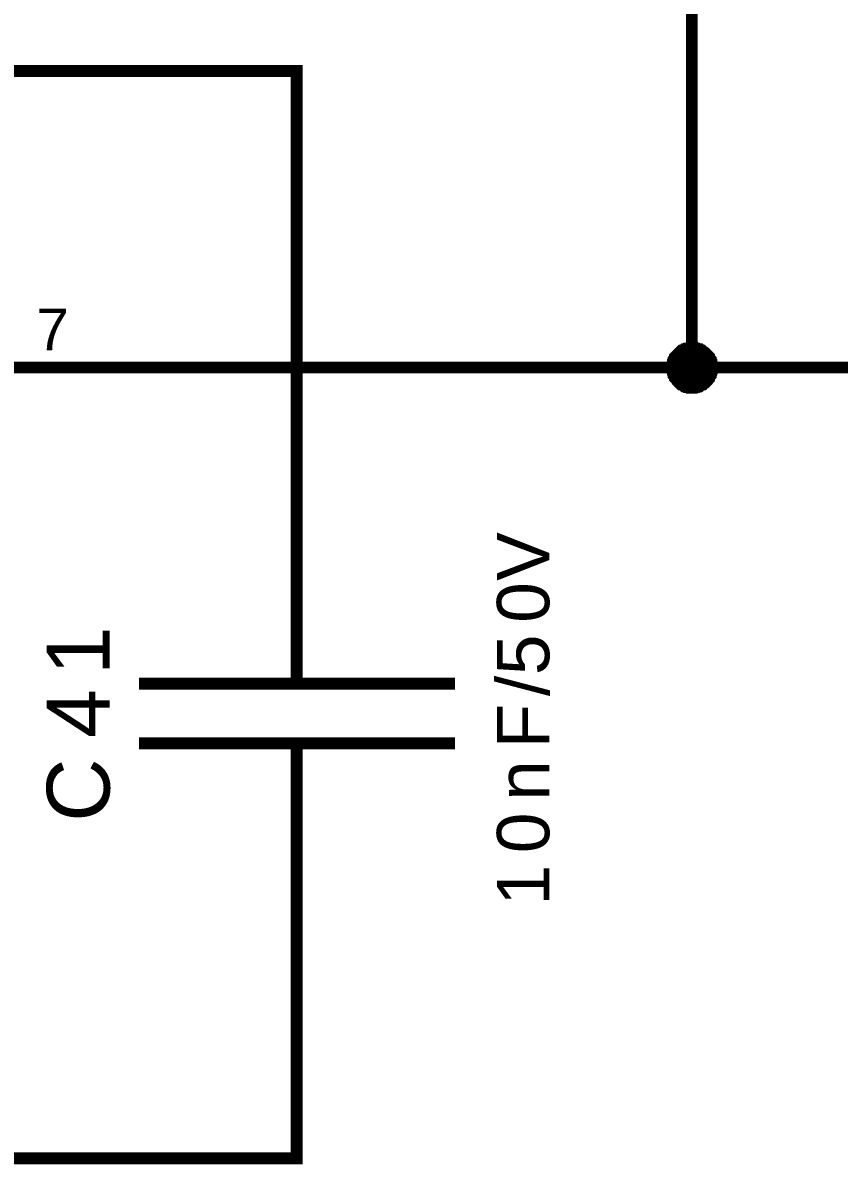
# Model space of a CAD drawing. Header units: millimetres. Extents: x -2024 to 917, y -725 to 13.
# Drawn here: x -1855.88 to -1835.23, y -339.32 to -310.44 of the extents above; entities that cross this region are included whole.
import ezdxf

# ---------------------------------------------------------------- set-up
doc = ezdxf.new("R2010")
doc.units = ezdxf.units.MM
doc.styles.get("Standard").update_dxf_attribs({"font": 'arial.ttf'})

msp = doc.modelspace()

# ---------------------------------------------------------------- linework, layer by layer
at = {"color": 7}
for points, const_width in [([(-1841.456, -301.659), (-1838.957, -301.659), (-1838.957, -319.162), (-1853.952, -319.162)], 0.3), ([(-1858.934, -311.661), (-1848.954, -311.661), (-1848.954, -324.163)], 0.3), ([(-1839.453, -319.162), (-1839.453, -319.129), (-1839.453, -319.112), (-1839.453, -319.079), (-1839.437, -319.063), (-1839.437, -319.03), (-1839.437, -319.013), (-1839.42, -318.996), (-1839.42, -318.963), (-1839.404, -318.947), (-1839.387, -318.93), (-1839.387, -318.897), (-1839.37, -318.881), (-1839.354, -318.864), (-1839.337, -318.847), (-1839.321, -318.831), (-1839.304, -318.814), (-1839.288, -318.798), (-1839.271, -318.781), (-1839.255, -318.765), (-1839.238, -318.748), (-1839.221, -318.731), (-1839.188, -318.731), (-1839.172, -318.715), (-1839.155, -318.698), (-1839.122, -318.698), (-1839.106, -318.682), (-1839.089, -318.682), (-1839.056, -318.682), (-1839.039, -318.665), (-1839.006, -318.665), (-1838.99, -318.665), (-1838.957, -318.665)], 0.3), ([(-1839.453, -319.162), (-1839.453, -319.129), (-1839.453, -319.112), (-1839.453, -319.079), (-1839.437, -319.063), (-1839.437, -319.03), (-1839.437, -319.013), (-1839.42, -318.996), (-1839.42, -318.963), (-1839.404, -318.947), (-1839.387, -318.93), (-1839.387, -318.897), (-1839.37, -318.881), (-1839.354, -318.864), (-1839.337, -318.847), (-1839.321, -318.831), (-1839.304, -318.814), (-1839.288, -318.798), (-1839.271, -318.781), (-1839.255, -318.765), (-1839.238, -318.748), (-1839.221, -318.731), (-1839.188, -318.731), (-1839.172, -318.715), (-1839.155, -318.698), (-1839.122, -318.698), (-1839.106, -318.682), (-1839.089, -318.682), (-1839.056, -318.682), (-1839.039, -318.665), (-1839.006, -318.665), (-1838.99, -318.665), (-1838.957, -318.665)], 0.3), ([(-1839.453, -319.162), (-1839.453, -319.129), (-1839.453, -319.112), (-1839.453, -319.079), (-1839.437, -319.063), (-1839.437, -319.03), (-1839.437, -319.013), (-1839.42, -318.996), (-1839.42, -318.963), (-1839.404, -318.947), (-1839.387, -318.93), (-1839.387, -318.897), (-1839.37, -318.881), (-1839.354, -318.864), (-1839.337, -318.847), (-1839.321, -318.831), (-1839.304, -318.814), (-1839.288, -318.798), (-1839.271, -318.781), (-1839.255, -318.765), (-1839.238, -318.748), (-1839.221, -318.731), (-1839.188, -318.731), (-1839.172, -318.715), (-1839.155, -318.698), (-1839.122, -318.698), (-1839.106, -318.682), (-1839.089, -318.682), (-1839.056, -318.682), (-1839.039, -318.665), (-1839.006, -318.665), (-1838.99, -318.665), (-1838.957, -318.665)], 0.3), ([(-1839.453, -319.162), (-1839.453, -319.129), (-1839.453, -319.112), (-1839.453, -319.079), (-1839.437, -319.063), (-1839.437, -319.03), (-1839.437, -319.013), (-1839.42, -318.996), (-1839.42, -318.963), (-1839.404, -318.947), (-1839.387, -318.93), (-1839.387, -318.897), (-1839.37, -318.881), (-1839.354, -318.864), (-1839.337, -318.847), (-1839.321, -318.831), (-1839.304, -318.814), (-1839.288, -318.798), (-1839.271, -318.781), (-1839.255, -318.765), (-1839.238, -318.748), (-1839.221, -318.731), (-1839.188, -318.731), (-1839.172, -318.715), (-1839.155, -318.698), (-1839.122, -318.698), (-1839.106, -318.682), (-1839.089, -318.682), (-1839.056, -318.682), (-1839.039, -318.665), (-1839.006, -318.665), (-1838.99, -318.665), (-1838.957, -318.665)], 0.3), ([(-1839.453, -319.162), (-1839.453, -319.129), (-1839.453, -319.112), (-1839.453, -319.079), (-1839.437, -319.063), (-1839.437, -319.03), (-1839.437, -319.013), (-1839.42, -318.996), (-1839.42, -318.963), (-1839.404, -318.947), (-1839.387, -318.93), (-1839.387, -318.897), (-1839.37, -318.881), (-1839.354, -318.864), (-1839.337, -318.847), (-1839.321, -318.831), (-1839.304, -318.814), (-1839.288, -318.798), (-1839.271, -318.781), (-1839.255, -318.765), (-1839.238, -318.748), (-1839.221, -318.731), (-1839.188, -318.731), (-1839.172, -318.715), (-1839.155, -318.698), (-1839.122, -318.698), (-1839.106, -318.682), (-1839.089, -318.682), (-1839.056, -318.682), (-1839.039, -318.665), (-1839.006, -318.665), (-1838.99, -318.665), (-1838.957, -318.665)], 0.0991), ([(-1839.453, -319.162), (-1839.453, -319.129), (-1839.453, -319.112), (-1839.453, -319.079), (-1839.437, -319.063), (-1839.437, -319.03), (-1839.437, -319.013), (-1839.42, -318.996), (-1839.42, -318.963), (-1839.404, -318.947), (-1839.387, -318.93), (-1839.387, -318.897), (-1839.37, -318.881), (-1839.354, -318.864), (-1839.337, -318.847), (-1839.321, -318.831), (-1839.304, -318.814), (-1839.288, -318.798), (-1839.271, -318.781), (-1839.255, -318.765), (-1839.238, -318.748), (-1839.221, -318.731), (-1839.188, -318.731), (-1839.172, -318.715), (-1839.155, -318.698), (-1839.122, -318.698), (-1839.106, -318.682), (-1839.089, -318.682), (-1839.056, -318.682), (-1839.039, -318.665), (-1839.006, -318.665), (-1838.99, -318.665), (-1838.957, -318.665)], 0.0991), ([(-1839.453, -319.162), (-1839.453, -319.129), (-1839.453, -319.112), (-1839.453, -319.079), (-1839.437, -319.063), (-1839.437, -319.03), (-1839.437, -319.013), (-1839.42, -318.996), (-1839.42, -318.963), (-1839.404, -318.947), (-1839.387, -318.93), (-1839.387, -318.897), (-1839.37, -318.881), (-1839.354, -318.864), (-1839.337, -318.847), (-1839.321, -318.831), (-1839.304, -318.814), (-1839.288, -318.798), (-1839.271, -318.781), (-1839.255, -318.765), (-1839.238, -318.748), (-1839.221, -318.731), (-1839.188, -318.731), (-1839.172, -318.715), (-1839.155, -318.698), (-1839.122, -318.698), (-1839.106, -318.682), (-1839.089, -318.682), (-1839.056, -318.682), (-1839.039, -318.665), (-1839.006, -318.665), (-1838.99, -318.665), (-1838.957, -318.665)], 0.0991), ([(-1839.453, -319.162), (-1839.453, -319.129), (-1839.453, -319.112), (-1839.453, -319.079), (-1839.437, -319.063), (-1839.437, -319.03), (-1839.437, -319.013), (-1839.42, -318.996), (-1839.42, -318.963), (-1839.404, -318.947), (-1839.387, -318.93), (-1839.387, -318.897), (-1839.37, -318.881), (-1839.354, -318.864), (-1839.337, -318.847), (-1839.321, -318.831), (-1839.304, -318.814), (-1839.288, -318.798), (-1839.271, -318.781), (-1839.255, -318.765), (-1839.238, -318.748), (-1839.221, -318.731), (-1839.188, -318.731), (-1839.172, -318.715), (-1839.155, -318.698), (-1839.122, -318.698), (-1839.106, -318.682), (-1839.089, -318.682), (-1839.056, -318.682), (-1839.039, -318.665), (-1839.006, -318.665), (-1838.99, -318.665), (-1838.957, -318.665)], 0.0991), ([(-1838.957, -318.665), (-1838.957, -318.665)], 0.3), ([(-1838.957, -318.665), (-1838.924, -318.665), (-1838.907, -318.665), (-1838.874, -318.665), (-1838.857, -318.682), (-1838.824, -318.682), (-1838.808, -318.682), (-1838.775, -318.698), (-1838.758, -318.698), (-1838.742, -318.715), (-1838.708, -318.731), (-1838.692, -318.731), (-1838.675, -318.748), (-1838.659, -318.765), (-1838.626, -318.781), (-1838.609, -318.798), (-1838.593, -318.814), (-1838.576, -318.831), (-1838.559, -318.847), (-1838.543, -318.864), (-1838.526, -318.881), (-1838.526, -318.897), (-1838.51, -318.93), (-1838.493, -318.947), (-1838.477, -318.963), (-1838.477, -318.996), (-1838.46, -319.013), (-1838.46, -319.03), (-1838.46, -319.063), (-1838.444, -319.079), (-1838.444, -319.112), (-1838.444, -319.129), (-1838.444, -319.162)], 0.3), ([(-1838.957, -318.665), (-1838.957, -318.665)], 0.3), ([(-1838.957, -318.665), (-1838.924, -318.665), (-1838.907, -318.665), (-1838.874, -318.665), (-1838.857, -318.682), (-1838.824, -318.682), (-1838.808, -318.682), (-1838.775, -318.698), (-1838.758, -318.698), (-1838.742, -318.715), (-1838.708, -318.731), (-1838.692, -318.731), (-1838.675, -318.748), (-1838.659, -318.765), (-1838.626, -318.781), (-1838.609, -318.798), (-1838.593, -318.814), (-1838.576, -318.831), (-1838.559, -318.847), (-1838.543, -318.864), (-1838.526, -318.881), (-1838.526, -318.897), (-1838.51, -318.93), (-1838.493, -318.947), (-1838.477, -318.963), (-1838.477, -318.996), (-1838.46, -319.013), (-1838.46, -319.03), (-1838.46, -319.063), (-1838.444, -319.079), (-1838.444, -319.112), (-1838.444, -319.129), (-1838.444, -319.162)], 0.3), ([(-1838.957, -318.665), (-1838.957, -318.665)], 0.3), ([(-1838.957, -318.665), (-1838.924, -318.665), (-1838.907, -318.665), (-1838.874, -318.665), (-1838.857, -318.682), (-1838.824, -318.682), (-1838.808, -318.682), (-1838.775, -318.698), (-1838.758, -318.698), (-1838.742, -318.715), (-1838.708, -318.731), (-1838.692, -318.731), (-1838.675, -318.748), (-1838.659, -318.765), (-1838.626, -318.781), (-1838.609, -318.798), (-1838.593, -318.814), (-1838.576, -318.831), (-1838.559, -318.847), (-1838.543, -318.864), (-1838.526, -318.881), (-1838.526, -318.897), (-1838.51, -318.93), (-1838.493, -318.947), (-1838.477, -318.963), (-1838.477, -318.996), (-1838.46, -319.013), (-1838.46, -319.03), (-1838.46, -319.063), (-1838.444, -319.079), (-1838.444, -319.112), (-1838.444, -319.129), (-1838.444, -319.162)], 0.3), ([(-1838.957, -318.665), (-1838.957, -318.665)], 0.3), ([(-1838.957, -318.665), (-1838.924, -318.665), (-1838.907, -318.665), (-1838.874, -318.665), (-1838.857, -318.682), (-1838.824, -318.682), (-1838.808, -318.682), (-1838.775, -318.698), (-1838.758, -318.698), (-1838.742, -318.715), (-1838.708, -318.731), (-1838.692, -318.731), (-1838.675, -318.748), (-1838.659, -318.765), (-1838.626, -318.781), (-1838.609, -318.798), (-1838.593, -318.814), (-1838.576, -318.831), (-1838.559, -318.847), (-1838.543, -318.864), (-1838.526, -318.881), (-1838.526, -318.897), (-1838.51, -318.93), (-1838.493, -318.947), (-1838.477, -318.963), (-1838.477, -318.996), (-1838.46, -319.013), (-1838.46, -319.03), (-1838.46, -319.063), (-1838.444, -319.079), (-1838.444, -319.112), (-1838.444, -319.129), (-1838.444, -319.162)], 0.3), ([(-1838.957, -318.665), (-1838.957, -318.665)], 0.0991), ([(-1838.957, -318.665), (-1838.924, -318.665), (-1838.907, -318.665), (-1838.874, -318.665), (-1838.857, -318.682), (-1838.824, -318.682), (-1838.808, -318.682), (-1838.775, -318.698), (-1838.758, -318.698), (-1838.742, -318.715), (-1838.708, -318.731), (-1838.692, -318.731), (-1838.675, -318.748), (-1838.659, -318.765), (-1838.626, -318.781), (-1838.609, -318.798), (-1838.593, -318.814), (-1838.576, -318.831), (-1838.559, -318.847), (-1838.543, -318.864), (-1838.526, -318.881), (-1838.526, -318.897), (-1838.51, -318.93), (-1838.493, -318.947), (-1838.477, -318.963), (-1838.477, -318.996), (-1838.46, -319.013), (-1838.46, -319.03), (-1838.46, -319.063), (-1838.444, -319.079), (-1838.444, -319.112), (-1838.444, -319.129), (-1838.444, -319.162)], 0.0991), ([(-1838.957, -318.665), (-1838.957, -318.665)], 0.0991), ([(-1838.957, -318.665), (-1838.924, -318.665), (-1838.907, -318.665), (-1838.874, -318.665), (-1838.857, -318.682), (-1838.824, -318.682), (-1838.808, -318.682), (-1838.775, -318.698), (-1838.758, -318.698), (-1838.742, -318.715), (-1838.708, -318.731), (-1838.692, -318.731), (-1838.675, -318.748), (-1838.659, -318.765), (-1838.626, -318.781), (-1838.609, -318.798), (-1838.593, -318.814), (-1838.576, -318.831), (-1838.559, -318.847), (-1838.543, -318.864), (-1838.526, -318.881), (-1838.526, -318.897), (-1838.51, -318.93), (-1838.493, -318.947), (-1838.477, -318.963), (-1838.477, -318.996), (-1838.46, -319.013), (-1838.46, -319.03), (-1838.46, -319.063), (-1838.444, -319.079), (-1838.444, -319.112), (-1838.444, -319.129), (-1838.444, -319.162)], 0.0991), ([(-1838.957, -318.665), (-1838.957, -318.665)], 0.0991), ([(-1838.957, -318.665), (-1838.924, -318.665), (-1838.907, -318.665), (-1838.874, -318.665), (-1838.857, -318.682), (-1838.824, -318.682), (-1838.808, -318.682), (-1838.775, -318.698), (-1838.758, -318.698), (-1838.742, -318.715), (-1838.708, -318.731), (-1838.692, -318.731), (-1838.675, -318.748), (-1838.659, -318.765), (-1838.626, -318.781), (-1838.609, -318.798), (-1838.593, -318.814), (-1838.576, -318.831), (-1838.559, -318.847), (-1838.543, -318.864), (-1838.526, -318.881), (-1838.526, -318.897), (-1838.51, -318.93), (-1838.493, -318.947), (-1838.477, -318.963), (-1838.477, -318.996), (-1838.46, -319.013), (-1838.46, -319.03), (-1838.46, -319.063), (-1838.444, -319.079), (-1838.444, -319.112), (-1838.444, -319.129), (-1838.444, -319.162)], 0.0991), ([(-1838.957, -318.665), (-1838.957, -318.665)], 0.0991), ([(-1838.957, -318.665), (-1838.924, -318.665), (-1838.907, -318.665), (-1838.874, -318.665), (-1838.857, -318.682), (-1838.824, -318.682), (-1838.808, -318.682), (-1838.775, -318.698), (-1838.758, -318.698), (-1838.742, -318.715), (-1838.708, -318.731), (-1838.692, -318.731), (-1838.675, -318.748), (-1838.659, -318.765), (-1838.626, -318.781), (-1838.609, -318.798), (-1838.593, -318.814), (-1838.576, -318.831), (-1838.559, -318.847), (-1838.543, -318.864), (-1838.526, -318.881), (-1838.526, -318.897), (-1838.51, -318.93), (-1838.493, -318.947), (-1838.477, -318.963), (-1838.477, -318.996), (-1838.46, -319.013), (-1838.46, -319.03), (-1838.46, -319.063), (-1838.444, -319.079), (-1838.444, -319.112), (-1838.444, -319.129), (-1838.444, -319.162)], 0.0991), ([(-1856.451, -319.162), (-1853.952, -319.162)], 0.3), ([(-1838.957, -319.675), (-1838.99, -319.675), (-1839.006, -319.675), (-1839.039, -319.675), (-1839.056, -319.659), (-1839.089, -319.659), (-1839.106, -319.659), (-1839.122, -319.642), (-1839.155, -319.642), (-1839.172, -319.626), (-1839.188, -319.609), (-1839.221, -319.593), (-1839.238, -319.593), (-1839.255, -319.576), (-1839.271, -319.559), (-1839.288, -319.543), (-1839.304, -319.526), (-1839.321, -319.51), (-1839.337, -319.493), (-1839.354, -319.46), (-1839.37, -319.444), (-1839.387, -319.427), (-1839.387, -319.41), (-1839.404, -319.377), (-1839.42, -319.361), (-1839.42, -319.344), (-1839.437, -319.311), (-1839.437, -319.294), (-1839.437, -319.261), (-1839.453, -319.245), (-1839.453, -319.212), (-1839.453, -319.195), (-1839.453, -319.162)], 0.3), ([(-1839.453, -319.162), (-1839.453, -319.162)], 0.3), ([(-1838.957, -319.675), (-1838.99, -319.675), (-1839.006, -319.675), (-1839.039, -319.675), (-1839.056, -319.659), (-1839.089, -319.659), (-1839.106, -319.659), (-1839.122, -319.642), (-1839.155, -319.642), (-1839.172, -319.626), (-1839.188, -319.609), (-1839.221, -319.593), (-1839.238, -319.593), (-1839.255, -319.576), (-1839.271, -319.559), (-1839.288, -319.543), (-1839.304, -319.526), (-1839.321, -319.51), (-1839.337, -319.493), (-1839.354, -319.46), (-1839.37, -319.444), (-1839.387, -319.427), (-1839.387, -319.41), (-1839.404, -319.377), (-1839.42, -319.361), (-1839.42, -319.344), (-1839.437, -319.311), (-1839.437, -319.294), (-1839.437, -319.261), (-1839.453, -319.245), (-1839.453, -319.212), (-1839.453, -319.195), (-1839.453, -319.162)], 0.3), ([(-1839.453, -319.162), (-1839.453, -319.162)], 0.3), ([(-1838.957, -319.675), (-1838.99, -319.675), (-1839.006, -319.675), (-1839.039, -319.675), (-1839.056, -319.659), (-1839.089, -319.659), (-1839.106, -319.659), (-1839.122, -319.642), (-1839.155, -319.642), (-1839.172, -319.626), (-1839.188, -319.609), (-1839.221, -319.593), (-1839.238, -319.593), (-1839.255, -319.576), (-1839.271, -319.559), (-1839.288, -319.543), (-1839.304, -319.526), (-1839.321, -319.51), (-1839.337, -319.493), (-1839.354, -319.46), (-1839.37, -319.444), (-1839.387, -319.427), (-1839.387, -319.41), (-1839.404, -319.377), (-1839.42, -319.361), (-1839.42, -319.344), (-1839.437, -319.311), (-1839.437, -319.294), (-1839.437, -319.261), (-1839.453, -319.245), (-1839.453, -319.212), (-1839.453, -319.195), (-1839.453, -319.162)], 0.3), ([(-1839.453, -319.162), (-1839.453, -319.162)], 0.3), ([(-1838.957, -319.675), (-1838.99, -319.675), (-1839.006, -319.675), (-1839.039, -319.675), (-1839.056, -319.659), (-1839.089, -319.659), (-1839.106, -319.659), (-1839.122, -319.642), (-1839.155, -319.642), (-1839.172, -319.626), (-1839.188, -319.609), (-1839.221, -319.593), (-1839.238, -319.593), (-1839.255, -319.576), (-1839.271, -319.559), (-1839.288, -319.543), (-1839.304, -319.526), (-1839.321, -319.51), (-1839.337, -319.493), (-1839.354, -319.46), (-1839.37, -319.444), (-1839.387, -319.427), (-1839.387, -319.41), (-1839.404, -319.377), (-1839.42, -319.361), (-1839.42, -319.344), (-1839.437, -319.311), (-1839.437, -319.294), (-1839.437, -319.261), (-1839.453, -319.245), (-1839.453, -319.212), (-1839.453, -319.195), (-1839.453, -319.162)], 0.3), ([(-1839.453, -319.162), (-1839.453, -319.162)], 0.3), ([(-1838.444, -319.162), (-1838.444, -319.195), (-1838.444, -319.212), (-1838.444, -319.245), (-1838.46, -319.261), (-1838.46, -319.294), (-1838.46, -319.311), (-1838.477, -319.344), (-1838.477, -319.361), (-1838.493, -319.377), (-1838.51, -319.41), (-1838.526, -319.427), (-1838.526, -319.444), (-1838.543, -319.46), (-1838.559, -319.493), (-1838.576, -319.51), (-1838.593, -319.526), (-1838.609, -319.543), (-1838.626, -319.559), (-1838.659, -319.576), (-1838.675, -319.593), (-1838.692, -319.593), (-1838.708, -319.609), (-1838.742, -319.626), (-1838.758, -319.642), (-1838.775, -319.642), (-1838.808, -319.659), (-1838.824, -319.659), (-1838.857, -319.659), (-1838.874, -319.675), (-1838.907, -319.675), (-1838.924, -319.675), (-1838.957, -319.675)], 0.3), ([(-1838.957, -319.162), (-1833.958, -319.162)], 0.3), ([(-1838.444, -319.162), (-1838.444, -319.195), (-1838.444, -319.212), (-1838.444, -319.245), (-1838.46, -319.261), (-1838.46, -319.294), (-1838.46, -319.311), (-1838.477, -319.344), (-1838.477, -319.361), (-1838.493, -319.377), (-1838.51, -319.41), (-1838.526, -319.427), (-1838.526, -319.444), (-1838.543, -319.46), (-1838.559, -319.493), (-1838.576, -319.51), (-1838.593, -319.526), (-1838.609, -319.543), (-1838.626, -319.559), (-1838.659, -319.576), (-1838.675, -319.593), (-1838.692, -319.593), (-1838.708, -319.609), (-1838.742, -319.626), (-1838.758, -319.642), (-1838.775, -319.642), (-1838.808, -319.659), (-1838.824, -319.659), (-1838.857, -319.659), (-1838.874, -319.675), (-1838.907, -319.675), (-1838.924, -319.675), (-1838.957, -319.675)], 0.3), ([(-1838.444, -319.162), (-1838.444, -319.195), (-1838.444, -319.212), (-1838.444, -319.245), (-1838.46, -319.261), (-1838.46, -319.294), (-1838.46, -319.311), (-1838.477, -319.344), (-1838.477, -319.361), (-1838.493, -319.377), (-1838.51, -319.41), (-1838.526, -319.427), (-1838.526, -319.444), (-1838.543, -319.46), (-1838.559, -319.493), (-1838.576, -319.51), (-1838.593, -319.526), (-1838.609, -319.543), (-1838.626, -319.559), (-1838.659, -319.576), (-1838.675, -319.593), (-1838.692, -319.593), (-1838.708, -319.609), (-1838.742, -319.626), (-1838.758, -319.642), (-1838.775, -319.642), (-1838.808, -319.659), (-1838.824, -319.659), (-1838.857, -319.659), (-1838.874, -319.675), (-1838.907, -319.675), (-1838.924, -319.675), (-1838.957, -319.675)], 0.3), ([(-1838.444, -319.162), (-1838.444, -319.195), (-1838.444, -319.212), (-1838.444, -319.245), (-1838.46, -319.261), (-1838.46, -319.294), (-1838.46, -319.311), (-1838.477, -319.344), (-1838.477, -319.361), (-1838.493, -319.377), (-1838.51, -319.41), (-1838.526, -319.427), (-1838.526, -319.444), (-1838.543, -319.46), (-1838.559, -319.493), (-1838.576, -319.51), (-1838.593, -319.526), (-1838.609, -319.543), (-1838.626, -319.559), (-1838.659, -319.576), (-1838.675, -319.593), (-1838.692, -319.593), (-1838.708, -319.609), (-1838.742, -319.626), (-1838.758, -319.642), (-1838.775, -319.642), (-1838.808, -319.659), (-1838.824, -319.659), (-1838.857, -319.659), (-1838.874, -319.675), (-1838.907, -319.675), (-1838.924, -319.675), (-1838.957, -319.675)], 0.3), ([(-1838.444, -319.162), (-1838.444, -319.162), (-1838.444, -319.162), (-1838.444, -319.162), (-1838.444, -319.162), (-1838.444, -319.162), (-1838.444, -319.162), (-1838.444, -319.162), (-1838.444, -319.162), (-1838.444, -319.162), (-1838.444, -319.162), (-1838.444, -319.162), (-1838.444, -319.162), (-1838.444, -319.162), (-1838.444, -319.162), (-1838.444, -319.162), (-1838.444, -319.162), (-1838.444, -319.162), (-1838.444, -319.162), (-1838.444, -319.162), (-1838.444, -319.162), (-1838.444, -319.162), (-1838.444, -319.162), (-1838.444, -319.162), (-1838.444, -319.162), (-1838.444, -319.162), (-1838.444, -319.162), (-1838.444, -319.162), (-1838.444, -319.162), (-1838.444, -319.162), (-1838.444, -319.162), (-1838.444, -319.162), (-1838.444, -319.162)], 0.3), ([(-1838.444, -319.162), (-1838.444, -319.162)], 0.3), ([(-1838.444, -319.162), (-1838.444, -319.162), (-1838.444, -319.162), (-1838.444, -319.162), (-1838.444, -319.162), (-1838.444, -319.162), (-1838.444, -319.162), (-1838.444, -319.162), (-1838.444, -319.162), (-1838.444, -319.162), (-1838.444, -319.162), (-1838.444, -319.162), (-1838.444, -319.162), (-1838.444, -319.162), (-1838.444, -319.162), (-1838.444, -319.162), (-1838.444, -319.162), (-1838.444, -319.162), (-1838.444, -319.162), (-1838.444, -319.162), (-1838.444, -319.162), (-1838.444, -319.162), (-1838.444, -319.162), (-1838.444, -319.162), (-1838.444, -319.162), (-1838.444, -319.162), (-1838.444, -319.162), (-1838.444, -319.162), (-1838.444, -319.162), (-1838.444, -319.162), (-1838.444, -319.162), (-1838.444, -319.162), (-1838.444, -319.162)], 0.3), ([(-1838.444, -319.162), (-1838.444, -319.162)], 0.3), ([(-1838.444, -319.162), (-1838.444, -319.162), (-1838.444, -319.162), (-1838.444, -319.162), (-1838.444, -319.162), (-1838.444, -319.162), (-1838.444, -319.162), (-1838.444, -319.162), (-1838.444, -319.162), (-1838.444, -319.162), (-1838.444, -319.162), (-1838.444, -319.162), (-1838.444, -319.162), (-1838.444, -319.162), (-1838.444, -319.162), (-1838.444, -319.162), (-1838.444, -319.162), (-1838.444, -319.162), (-1838.444, -319.162), (-1838.444, -319.162), (-1838.444, -319.162), (-1838.444, -319.162), (-1838.444, -319.162), (-1838.444, -319.162), (-1838.444, -319.162), (-1838.444, -319.162), (-1838.444, -319.162), (-1838.444, -319.162), (-1838.444, -319.162), (-1838.444, -319.162), (-1838.444, -319.162), (-1838.444, -319.162), (-1838.444, -319.162)], 0.3), ([(-1838.444, -319.162), (-1838.444, -319.162)], 0.3), ([(-1838.444, -319.162), (-1838.444, -319.162), (-1838.444, -319.162), (-1838.444, -319.162), (-1838.444, -319.162), (-1838.444, -319.162), (-1838.444, -319.162), (-1838.444, -319.162), (-1838.444, -319.162), (-1838.444, -319.162), (-1838.444, -319.162), (-1838.444, -319.162), (-1838.444, -319.162), (-1838.444, -319.162), (-1838.444, -319.162), (-1838.444, -319.162), (-1838.444, -319.162), (-1838.444, -319.162), (-1838.444, -319.162), (-1838.444, -319.162), (-1838.444, -319.162), (-1838.444, -319.162), (-1838.444, -319.162), (-1838.444, -319.162), (-1838.444, -319.162), (-1838.444, -319.162), (-1838.444, -319.162), (-1838.444, -319.162), (-1838.444, -319.162), (-1838.444, -319.162), (-1838.444, -319.162), (-1838.444, -319.162), (-1838.444, -319.162)], 0.3), ([(-1838.444, -319.162), (-1838.444, -319.162)], 0.3), ([(-1838.957, -319.675), (-1838.99, -319.675), (-1839.006, -319.675), (-1839.039, -319.675), (-1839.056, -319.659), (-1839.089, -319.659), (-1839.106, -319.659), (-1839.122, -319.642), (-1839.155, -319.642), (-1839.172, -319.626), (-1839.188, -319.609), (-1839.221, -319.593), (-1839.238, -319.593), (-1839.255, -319.576), (-1839.271, -319.559), (-1839.288, -319.543), (-1839.304, -319.526), (-1839.321, -319.51), (-1839.337, -319.493), (-1839.354, -319.46), (-1839.37, -319.444), (-1839.387, -319.427), (-1839.387, -319.41), (-1839.404, -319.377), (-1839.42, -319.361), (-1839.42, -319.344), (-1839.437, -319.311), (-1839.437, -319.294), (-1839.437, -319.261), (-1839.453, -319.245), (-1839.453, -319.212), (-1839.453, -319.195), (-1839.453, -319.162)], 0.0991), ([(-1839.453, -319.162), (-1839.453, -319.162)], 0.0991), ([(-1838.957, -319.675), (-1838.99, -319.675), (-1839.006, -319.675), (-1839.039, -319.675), (-1839.056, -319.659), (-1839.089, -319.659), (-1839.106, -319.659), (-1839.122, -319.642), (-1839.155, -319.642), (-1839.172, -319.626), (-1839.188, -319.609), (-1839.221, -319.593), (-1839.238, -319.593), (-1839.255, -319.576), (-1839.271, -319.559), (-1839.288, -319.543), (-1839.304, -319.526), (-1839.321, -319.51), (-1839.337, -319.493), (-1839.354, -319.46), (-1839.37, -319.444), (-1839.387, -319.427), (-1839.387, -319.41), (-1839.404, -319.377), (-1839.42, -319.361), (-1839.42, -319.344), (-1839.437, -319.311), (-1839.437, -319.294), (-1839.437, -319.261), (-1839.453, -319.245), (-1839.453, -319.212), (-1839.453, -319.195), (-1839.453, -319.162)], 0.0991), ([(-1839.453, -319.162), (-1839.453, -319.162)], 0.0991), ([(-1838.957, -319.675), (-1838.99, -319.675), (-1839.006, -319.675), (-1839.039, -319.675), (-1839.056, -319.659), (-1839.089, -319.659), (-1839.106, -319.659), (-1839.122, -319.642), (-1839.155, -319.642), (-1839.172, -319.626), (-1839.188, -319.609), (-1839.221, -319.593), (-1839.238, -319.593), (-1839.255, -319.576), (-1839.271, -319.559), (-1839.288, -319.543), (-1839.304, -319.526), (-1839.321, -319.51), (-1839.337, -319.493), (-1839.354, -319.46), (-1839.37, -319.444), (-1839.387, -319.427), (-1839.387, -319.41), (-1839.404, -319.377), (-1839.42, -319.361), (-1839.42, -319.344), (-1839.437, -319.311), (-1839.437, -319.294), (-1839.437, -319.261), (-1839.453, -319.245), (-1839.453, -319.212), (-1839.453, -319.195), (-1839.453, -319.162)], 0.0991), ([(-1839.453, -319.162), (-1839.453, -319.162)], 0.0991), ([(-1838.957, -319.675), (-1838.99, -319.675), (-1839.006, -319.675), (-1839.039, -319.675), (-1839.056, -319.659), (-1839.089, -319.659), (-1839.106, -319.659), (-1839.122, -319.642), (-1839.155, -319.642), (-1839.172, -319.626), (-1839.188, -319.609), (-1839.221, -319.593), (-1839.238, -319.593), (-1839.255, -319.576), (-1839.271, -319.559), (-1839.288, -319.543), (-1839.304, -319.526), (-1839.321, -319.51), (-1839.337, -319.493), (-1839.354, -319.46), (-1839.37, -319.444), (-1839.387, -319.427), (-1839.387, -319.41), (-1839.404, -319.377), (-1839.42, -319.361), (-1839.42, -319.344), (-1839.437, -319.311), (-1839.437, -319.294), (-1839.437, -319.261), (-1839.453, -319.245), (-1839.453, -319.212), (-1839.453, -319.195), (-1839.453, -319.162)], 0.0991), ([(-1839.453, -319.162), (-1839.453, -319.162)], 0.0991), ([(-1838.444, -319.162), (-1838.444, -319.195), (-1838.444, -319.212), (-1838.444, -319.245), (-1838.46, -319.261), (-1838.46, -319.294), (-1838.46, -319.311), (-1838.477, -319.344), (-1838.477, -319.361), (-1838.493, -319.377), (-1838.51, -319.41), (-1838.526, -319.427), (-1838.526, -319.444), (-1838.543, -319.46), (-1838.559, -319.493), (-1838.576, -319.51), (-1838.593, -319.526), (-1838.609, -319.543), (-1838.626, -319.559), (-1838.659, -319.576), (-1838.675, -319.593), (-1838.692, -319.593), (-1838.708, -319.609), (-1838.742, -319.626), (-1838.758, -319.642), (-1838.775, -319.642), (-1838.808, -319.659), (-1838.824, -319.659), (-1838.857, -319.659), (-1838.874, -319.675), (-1838.907, -319.675), (-1838.924, -319.675), (-1838.957, -319.675)], 0.0991), ([(-1838.444, -319.162), (-1838.444, -319.195), (-1838.444, -319.212), (-1838.444, -319.245), (-1838.46, -319.261), (-1838.46, -319.294), (-1838.46, -319.311), (-1838.477, -319.344), (-1838.477, -319.361), (-1838.493, -319.377), (-1838.51, -319.41), (-1838.526, -319.427), (-1838.526, -319.444), (-1838.543, -319.46), (-1838.559, -319.493), (-1838.576, -319.51), (-1838.593, -319.526), (-1838.609, -319.543), (-1838.626, -319.559), (-1838.659, -319.576), (-1838.675, -319.593), (-1838.692, -319.593), (-1838.708, -319.609), (-1838.742, -319.626), (-1838.758, -319.642), (-1838.775, -319.642), (-1838.808, -319.659), (-1838.824, -319.659), (-1838.857, -319.659), (-1838.874, -319.675), (-1838.907, -319.675), (-1838.924, -319.675), (-1838.957, -319.675)], 0.0991), ([(-1838.444, -319.162), (-1838.444, -319.195), (-1838.444, -319.212), (-1838.444, -319.245), (-1838.46, -319.261), (-1838.46, -319.294), (-1838.46, -319.311), (-1838.477, -319.344), (-1838.477, -319.361), (-1838.493, -319.377), (-1838.51, -319.41), (-1838.526, -319.427), (-1838.526, -319.444), (-1838.543, -319.46), (-1838.559, -319.493), (-1838.576, -319.51), (-1838.593, -319.526), (-1838.609, -319.543), (-1838.626, -319.559), (-1838.659, -319.576), (-1838.675, -319.593), (-1838.692, -319.593), (-1838.708, -319.609), (-1838.742, -319.626), (-1838.758, -319.642), (-1838.775, -319.642), (-1838.808, -319.659), (-1838.824, -319.659), (-1838.857, -319.659), (-1838.874, -319.675), (-1838.907, -319.675), (-1838.924, -319.675), (-1838.957, -319.675)], 0.0991), ([(-1838.444, -319.162), (-1838.444, -319.195), (-1838.444, -319.212), (-1838.444, -319.245), (-1838.46, -319.261), (-1838.46, -319.294), (-1838.46, -319.311), (-1838.477, -319.344), (-1838.477, -319.361), (-1838.493, -319.377), (-1838.51, -319.41), (-1838.526, -319.427), (-1838.526, -319.444), (-1838.543, -319.46), (-1838.559, -319.493), (-1838.576, -319.51), (-1838.593, -319.526), (-1838.609, -319.543), (-1838.626, -319.559), (-1838.659, -319.576), (-1838.675, -319.593), (-1838.692, -319.593), (-1838.708, -319.609), (-1838.742, -319.626), (-1838.758, -319.642), (-1838.775, -319.642), (-1838.808, -319.659), (-1838.824, -319.659), (-1838.857, -319.659), (-1838.874, -319.675), (-1838.907, -319.675), (-1838.924, -319.675), (-1838.957, -319.675)], 0.0991), ([(-1838.444, -319.162), (-1838.444, -319.162), (-1838.444, -319.162), (-1838.444, -319.162), (-1838.444, -319.162), (-1838.444, -319.162), (-1838.444, -319.162), (-1838.444, -319.162), (-1838.444, -319.162), (-1838.444, -319.162), (-1838.444, -319.162), (-1838.444, -319.162), (-1838.444, -319.162), (-1838.444, -319.162), (-1838.444, -319.162), (-1838.444, -319.162), (-1838.444, -319.162), (-1838.444, -319.162), (-1838.444, -319.162), (-1838.444, -319.162), (-1838.444, -319.162), (-1838.444, -319.162), (-1838.444, -319.162), (-1838.444, -319.162), (-1838.444, -319.162), (-1838.444, -319.162), (-1838.444, -319.162), (-1838.444, -319.162), (-1838.444, -319.162), (-1838.444, -319.162), (-1838.444, -319.162), (-1838.444, -319.162), (-1838.444, -319.162)], 0.0991), ([(-1838.444, -319.162), (-1838.444, -319.162)], 0.0991), ([(-1838.444, -319.162), (-1838.444, -319.162), (-1838.444, -319.162), (-1838.444, -319.162), (-1838.444, -319.162), (-1838.444, -319.162), (-1838.444, -319.162), (-1838.444, -319.162), (-1838.444, -319.162), (-1838.444, -319.162), (-1838.444, -319.162), (-1838.444, -319.162), (-1838.444, -319.162), (-1838.444, -319.162), (-1838.444, -319.162), (-1838.444, -319.162), (-1838.444, -319.162), (-1838.444, -319.162), (-1838.444, -319.162), (-1838.444, -319.162), (-1838.444, -319.162), (-1838.444, -319.162), (-1838.444, -319.162), (-1838.444, -319.162), (-1838.444, -319.162), (-1838.444, -319.162), (-1838.444, -319.162), (-1838.444, -319.162), (-1838.444, -319.162), (-1838.444, -319.162), (-1838.444, -319.162), (-1838.444, -319.162), (-1838.444, -319.162)], 0.0991), ([(-1838.444, -319.162), (-1838.444, -319.162)], 0.0991), ([(-1838.444, -319.162), (-1838.444, -319.162), (-1838.444, -319.162), (-1838.444, -319.162), (-1838.444, -319.162), (-1838.444, -319.162), (-1838.444, -319.162), (-1838.444, -319.162), (-1838.444, -319.162), (-1838.444, -319.162), (-1838.444, -319.162), (-1838.444, -319.162), (-1838.444, -319.162), (-1838.444, -319.162), (-1838.444, -319.162), (-1838.444, -319.162), (-1838.444, -319.162), (-1838.444, -319.162), (-1838.444, -319.162), (-1838.444, -319.162), (-1838.444, -319.162), (-1838.444, -319.162), (-1838.444, -319.162), (-1838.444, -319.162), (-1838.444, -319.162), (-1838.444, -319.162), (-1838.444, -319.162), (-1838.444, -319.162), (-1838.444, -319.162), (-1838.444, -319.162), (-1838.444, -319.162), (-1838.444, -319.162), (-1838.444, -319.162)], 0.0991), ([(-1838.444, -319.162), (-1838.444, -319.162)], 0.0991), ([(-1838.444, -319.162), (-1838.444, -319.162), (-1838.444, -319.162), (-1838.444, -319.162), (-1838.444, -319.162), (-1838.444, -319.162), (-1838.444, -319.162), (-1838.444, -319.162), (-1838.444, -319.162), (-1838.444, -319.162), (-1838.444, -319.162), (-1838.444, -319.162), (-1838.444, -319.162), (-1838.444, -319.162), (-1838.444, -319.162), (-1838.444, -319.162), (-1838.444, -319.162), (-1838.444, -319.162), (-1838.444, -319.162), (-1838.444, -319.162), (-1838.444, -319.162), (-1838.444, -319.162), (-1838.444, -319.162), (-1838.444, -319.162), (-1838.444, -319.162), (-1838.444, -319.162), (-1838.444, -319.162), (-1838.444, -319.162), (-1838.444, -319.162), (-1838.444, -319.162), (-1838.444, -319.162), (-1838.444, -319.162), (-1838.444, -319.162)], 0.0991), ([(-1838.444, -319.162), (-1838.444, -319.162)], 0.0991), ([(-1848.954, -331.664), (-1848.954, -339.165), (-1858.934, -339.165), (-1858.934, -324.163)], 0.3), ([(-1848.954, -327.16), (-1848.954, -324.163)], 0.3), ([(-1852.942, -327.16), (-1844.948, -327.16)], 0.3), ([(-1852.942, -328.667), (-1844.948, -328.667)], 0.3), ([(-1848.954, -328.667), (-1848.954, -331.664)], 0.3)]:
    msp.add_lwpolyline(points, dxfattribs=dict(at, const_width=const_width))
at = {"color": 7, "const_width": 0.508}
msp.add_lwpolyline([(-1839.206, -319.158, 1), (-1838.698, -319.158, 1)], format="xyb", close=True, dxfattribs=at)

# ---------------------------------------------------------------- texts
at = {"color": 7}
msp.add_text('7', height=1.06, dxfattribs=at).set_placement((-1855.541, -318.731))
for s, height, p in [('V', 1.325, (-1842.565, -324.56)), ('0', 1.325, (-1842.565, -325.62)), ('1', 1.59, (-1853.687, -326.945)), ('5', 1.325, (-1842.565, -326.945)), ('/', 1.325, (-1842.565, -327.475)), ('4', 1.59, (-1853.687, -328.534)), ('F', 1.325, (-1842.565, -328.799)), ('C', 1.59, (-1853.687, -330.654)), ('n', 1.325, (-1842.565, -330.124)), ('0', 1.325, (-1842.565, -331.449)), ('1', 1.325, (-1842.565, -332.773))]:
    msp.add_text(s, height=height, rotation=90, dxfattribs=at).set_placement(p)

doc.saveas('drawing.dxf')
